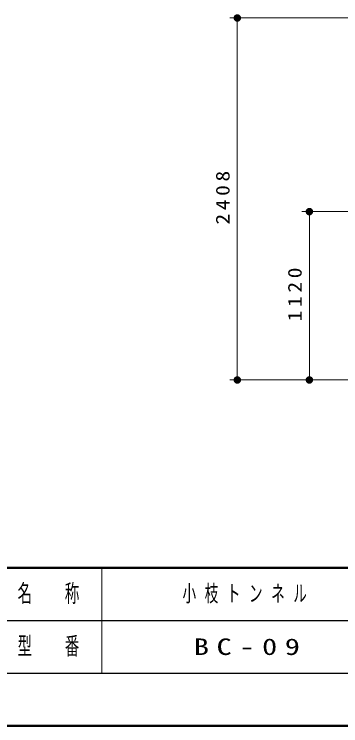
# Model space of a CAD drawing. Units: millimetres on the paper, scale 1:50. Extents: x -365 to 0, y -40 to 257.
# Drawn here: x -181.2 to -137.7, y 0 to 94.7 of the extents above; entities that cross this region are included whole.
import ezdxf

# ---------------------------------------------------------------- set-up
doc = ezdxf.new("R2010")
doc.units = ezdxf.units.MM
doc.layers.add('LY_1', color=7, linetype='Continuous', lineweight=13)
doc.styles.add('ＭＳ ゴシック', font='')
doc.styles.get('ＭＳ ゴシック').set_extended_font_data('MS Gothic')

# ---------------------------------------------------------------- blocks, each defined once
blk = doc.blocks.new('filled_dot')
at = {"color": 0, "linetype": 'Continuous', "lineweight": -2, "const_width": 1.25}
blk.add_lwpolyline([(-0.625, 0, 1), (0.625, 0, 1)], format="xyb", close=True, dxfattribs=at)

msp = doc.modelspace()

# ---------------------------------------------------------------- linework, layer by layer
at = {"layer": 'LY_1'}
for p, q in [((-99.602, 94.177), (-152.459, 94.177)), ((-151.459, 46.012), (-151.459, 94.177)), ((-120.207, 68.412), (-142.857, 68.412)), ((-141.857, 46.012), (-141.857, 68.412)), ((-128.207, 46.012), (-152.459, 46.012)), ((-128.207, 46.012), (-142.857, 46.012)), ((-169.5, 21), (-169.5, 7))]:
    msp.add_line(p, q, dxfattribs=at)
at = {"layer": 'LY_1', "lineweight": 50}
for p, q in [((-365, 21), (0, 21)), ((-365, 0), (0, 0))]:
    msp.add_line(p, q, dxfattribs=at)
at = {"layer": 'LY_1', "lineweight": 25}
for p, q in [((-182.5, 14), (-70, 14)), ((-237.5, 7), (0, 7))]:
    msp.add_line(p, q, dxfattribs=at)

# ---------------------------------------------------------------- block references
at = {"layer": 'LY_1', "xscale": 0.4, "yscale": 0.4}
for p, rotation in [((-151.459, 94.177), 270), ((-141.857, 68.412), 270), ((-151.459, 46.012), 90), ((-141.857, 46.012), 90)]:
    msp.add_blockref('filled_dot', p, dxfattribs=dict(at, rotation=rotation))

# ---------------------------------------------------------------- texts
at = {"layer": 'LY_1', "char_height": 1.833, "attachment_point": 8, "rotation": 90, "style": 'ＭＳ ゴシック'}
for s, insert in [('\\T1.33;\\W1.15;2408', (-152.459, 70.504)), ('\\T1.33;\\W1.15;1120', (-142.857, 57.633))]:
    msp.add_mtext(s, dxfattribs=dict(at, insert=insert))
at = {"layer": 'LY_1', "style": 'ＭＳ ゴシック'}
for s, insert, char_height, attachment_point in [('\\T1.64;\\W0.6;名\u3000称', (-176, 17.5), 2.346, 5), ('\\T1.64;\\W0.6;小枝トンネル', (-158.75, 17.5), 2.199, 4), ('\\T1.64;\\W0.6;型\u3000番', (-176, 10.5), 2.346, 5), ('\\T1.5;\\W1.35;BC-09', (-157.25, 10.5), 2.199, 4)]:
    msp.add_mtext(s, dxfattribs=dict(at, insert=insert, char_height=char_height, attachment_point=attachment_point))

doc.saveas('drawing.dxf')
